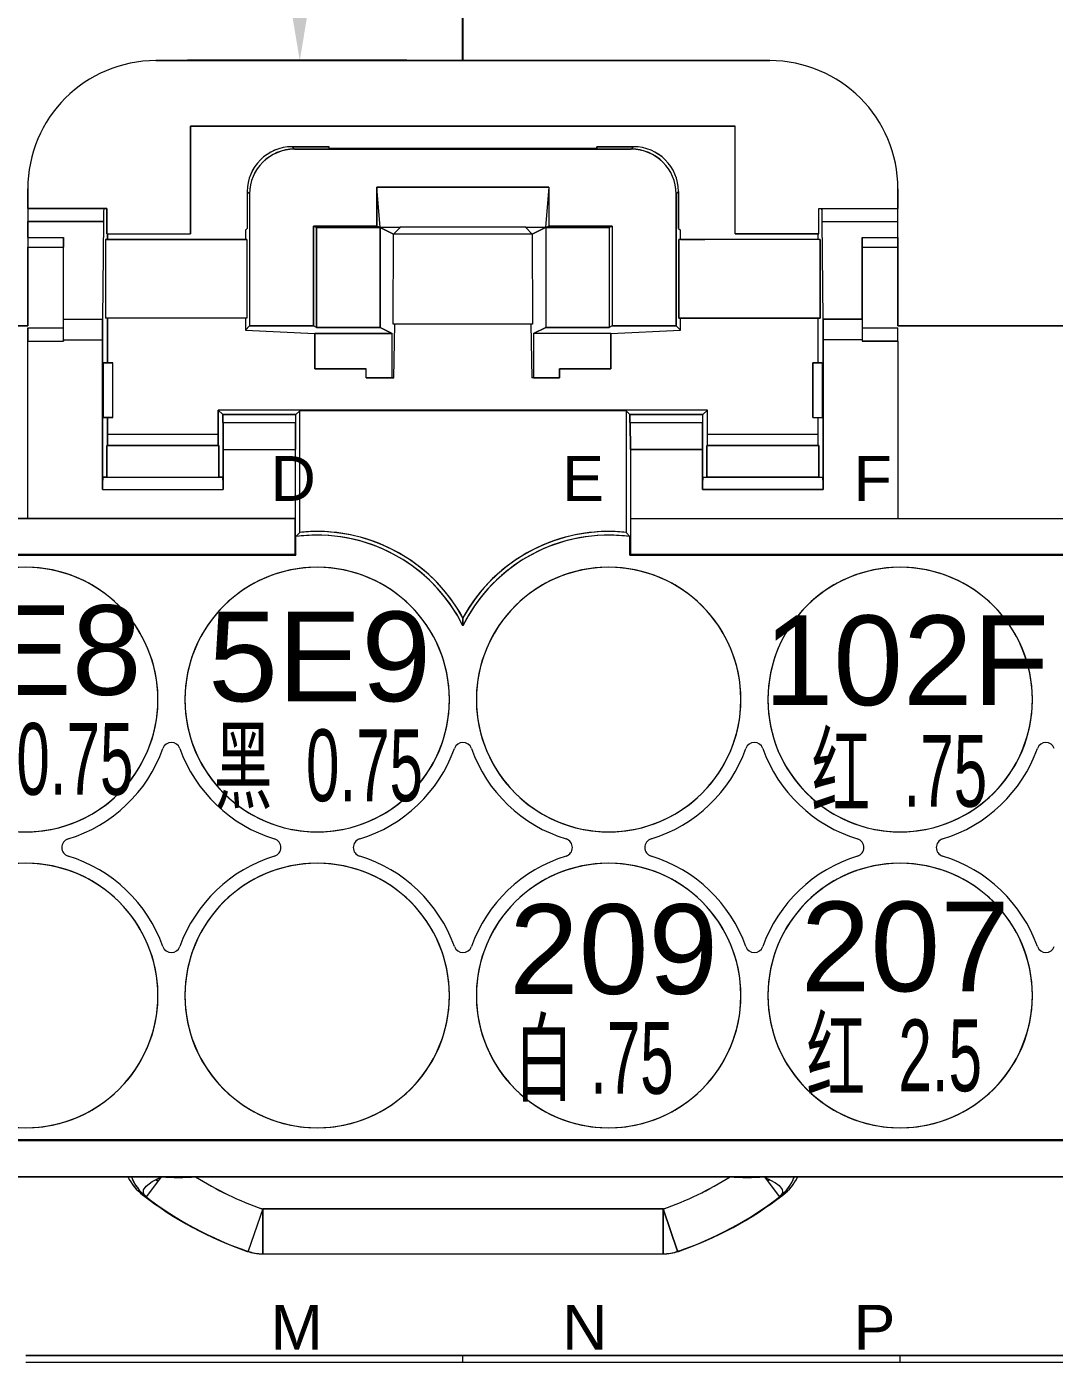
# Model space of a CAD drawing. Header units: millimetres. Extents: x 1638 to 3450, y 1129 to 2069.
# Drawn here: x 1908.93 to 1920.39, y 1562.53 to 1577.42 of the extents above; entities that cross this region are included whole.
import ezdxf

# ---------------------------------------------------------------- set-up
doc = ezdxf.new("R2010")
doc.units = ezdxf.units.MM
doc.layers.add('AM60', color=3, linetype='Continuous', lineweight=25)
doc.layers.add('线色线径', color=1, linetype='Continuous')
doc.styles.get("Standard").update_dxf_attribs({"font": 'arial.ttf'})
doc.dimstyles.new('ISO-25', dxfattribs={"dimtxt": 2.5, "dimasz": 2.5, "dimexe": 1.25, "dimexo": 0.625, "dimtad": 1, "dimtxsty": 'Standard', "dimcen": 2.5, "dimadec": 0, "dimazin": 0, "dimtfac": 1, "dimtmove": 0, "dimatfit": 3, "dimfxl": 1, "dimarcsym": 0})

# ---------------------------------------------------------------- blocks, each defined once
blk = doc.blocks.new('A$C500A7F3E')
at = {"color": 3, "lineweight": 5, "ltscale": 0.342124}
for p, q in [((26.547, 28.563), (19.704, 28.563)), ((19.704, 28.563), (26.547, 28.563)), ((26.547, 28.563), (19.704, 28.563))]:
    blk.add_line(p, q, dxfattribs=at)
at = {"color": 3, "lineweight": 5, "ltscale": 0.059979}
for p, q in [((20.088, 26.632), (20.088, 27.831)), ((20.088, 27.831), (20.088, 26.632)), ((26.163, 26.632), (26.163, 27.831)), ((26.163, 26.632), (26.163, 27.831))]:
    blk.add_line(p, q, dxfattribs=at)
at = {"color": 3, "lineweight": 5, "ltscale": 0.303714}
for p, q in [((20.088, 27.831), (26.163, 27.831)), ((26.163, 27.831), (20.088, 27.831))]:
    blk.add_line(p, q, dxfattribs=at)
at = {"color": 3, "lineweight": 5, "ltscale": 0.020593}
for p, q in [((21.634, 27.603), (21.222, 27.603)), ((21.222, 27.603), (21.634, 27.603)), ((24.618, 27.603), (25.029, 27.603)), ((25.029, 27.603), (24.618, 27.603))]:
    blk.add_line(p, q, dxfattribs=at)
at = {"color": 3, "lineweight": 5, "ltscale": 0.001851}
for p, q in [((21.222, 27.603), (21.248, 27.577)), ((21.248, 27.577), (21.222, 27.603)), ((25.003, 27.577), (25.029, 27.603)), ((25.003, 27.577), (25.029, 27.603)), ((20.722, 27.103), (20.748, 27.077)), ((20.748, 27.077), (20.722, 27.103)), ((25.503, 27.077), (25.529, 27.103)), ((25.503, 27.077), (25.529, 27.103))]:
    blk.add_line(p, q, dxfattribs=at)
at = {"color": 3, "lineweight": 5, "ltscale": 0.187767}
for p, q in [((25.003, 27.577), (21.248, 27.577)), ((21.248, 27.577), (25.003, 27.577))]:
    blk.add_line(p, q, dxfattribs=at)
at = {"color": 3, "lineweight": 5, "ltscale": 0.000872612}
for p, q in [((21.634, 27.585), (21.634, 27.603)), ((21.634, 27.585), (21.634, 27.603)), ((24.618, 27.603), (24.618, 27.585)), ((24.618, 27.585), (24.618, 27.603))]:
    blk.add_line(p, q, dxfattribs=at)
at = {"color": 3, "lineweight": 5, "ltscale": 0.149199}
for p, q in [((24.618, 27.585), (21.634, 27.585)), ((21.634, 27.585), (24.618, 27.585))]:
    blk.add_line(p, q, dxfattribs=at)
at = {"color": 3, "lineweight": 5, "ltscale": 0.000872803}
for p, q in [((24.618, 27.603), (24.618, 27.585)), ((22.356, 25.026), (22.339, 25.026)), ((22.339, 25.026), (22.356, 25.026)), ((23.913, 25.026), (23.895, 25.026)), ((23.913, 25.026), (23.895, 25.026))]:
    blk.add_line(p, q, dxfattribs=at)
at = {"color": 3, "lineweight": 5, "ltscale": 0.076333}
blk.add_line((18.274, 27.133), (18.274, 25.606), dxfattribs=at)
at = {"color": 3, "lineweight": 5, "ltscale": 0.010929}
for p, q in [((18.274, 26.914), (18.274, 27.133)), ((18.274, 26.914), (18.274, 27.133)), ((27.977, 27.133), (27.977, 26.914)), ((27.977, 26.914), (27.977, 27.133))]:
    blk.add_line(p, q, dxfattribs=at)
at = {"color": 3, "lineweight": 5, "ltscale": 0.022605}
for p, q in [((22.203, 26.701), (22.167, 27.152)), ((22.203, 26.701), (22.167, 27.152)), ((24.084, 27.152), (24.048, 26.701))]:
    blk.add_line(p, q, dxfattribs=at)
at = {"color": 3, "lineweight": 5, "ltscale": 0.095828}
for p, q in [((24.084, 27.152), (22.167, 27.152)), ((22.167, 27.152), (24.084, 27.152))]:
    blk.add_line(p, q, dxfattribs=at)
at = {"color": 3, "lineweight": 5, "ltscale": 0.021651}
for p, q in [((22.167, 27.152), (22.167, 26.719)), ((22.167, 26.719), (22.167, 27.152)), ((24.084, 27.152), (24.084, 26.719)), ((24.084, 27.152), (24.084, 26.719))]:
    blk.add_line(p, q, dxfattribs=at)
at = {"color": 3, "lineweight": 5, "ltscale": 0.020496}
for p, q in [((20.722, 27.103), (20.722, 26.693)), ((20.722, 27.103), (20.722, 26.693)), ((25.529, 26.693), (25.529, 27.103)), ((25.529, 27.103), (25.529, 26.693))]:
    blk.add_line(p, q, dxfattribs=at)
at = {"color": 3, "lineweight": 5, "ltscale": 0.073542}
for p, q in [((20.748, 27.077), (20.748, 25.606)), ((20.748, 27.077), (20.748, 25.606)), ((25.503, 25.606), (25.503, 27.077)), ((25.503, 27.077), (25.503, 25.606))]:
    blk.add_line(p, q, dxfattribs=at)
at = {"color": 3, "lineweight": 5, "ltscale": 0.044099}
for p, q in [((18.274, 26.914), (19.156, 26.914)), ((27.095, 26.914), (27.977, 26.914))]:
    blk.add_line(p, q, dxfattribs=at)
at = {"color": 3, "lineweight": 5, "ltscale": 0.042369}
for p, q in [((19.122, 26.914), (18.274, 26.914)), ((18.274, 26.914), (19.122, 26.914)), ((27.129, 26.914), (27.977, 26.914)), ((27.129, 26.914), (27.977, 26.914))]:
    blk.add_line(p, q, dxfattribs=at)
at = {"color": 3, "lineweight": 5, "ltscale": 0.007322}
for p, q in [((18.274, 26.914), (18.274, 26.768)), ((18.274, 26.914), (18.274, 26.768)), ((27.977, 26.768), (27.977, 26.914)), ((27.977, 26.768), (27.977, 26.914))]:
    blk.add_line(p, q, dxfattribs=at)
at = {"color": 3, "lineweight": 5, "ltscale": 0.00173}
for p, q in [((19.122, 26.914), (19.156, 26.914)), ((19.156, 26.914), (19.122, 26.914)), ((27.095, 26.914), (27.129, 26.914)), ((27.095, 26.914), (27.129, 26.914))]:
    blk.add_line(p, q, dxfattribs=at)
at = {"color": 3, "lineweight": 5, "ltscale": 0.01414}
for p, q in [((19.156, 26.632), (19.156, 26.914)), ((19.156, 26.914), (19.156, 26.632)), ((27.095, 26.632), (27.095, 26.914)), ((27.095, 26.632), (27.095, 26.914))]:
    blk.add_line(p, q, dxfattribs=at)
at = {"color": 3, "lineweight": 5, "ltscale": 0.008844}
for p, q in [((18.274, 26.591), (18.274, 26.768)), ((18.274, 26.768), (18.274, 26.591)), ((27.977, 26.591), (27.977, 26.768)), ((27.977, 26.591), (27.977, 26.768))]:
    blk.add_line(p, q, dxfattribs=at)
at = {"color": 3, "lineweight": 5, "ltscale": 0.042215}
for p, q in [((18.274, 26.768), (19.119, 26.768)), ((19.119, 26.768), (18.274, 26.768)), ((27.133, 26.768), (27.977, 26.768)), ((27.133, 26.768), (27.977, 26.768))]:
    blk.add_line(p, q, dxfattribs=at)
at = {"color": 3, "lineweight": 5, "ltscale": 0.054389}
for p, q in [((19.119, 26.768), (19.109, 25.68)), ((19.119, 26.768), (19.109, 25.68)), ((27.142, 25.68), (27.133, 26.768)), ((27.142, 25.68), (27.133, 26.768))]:
    blk.add_line(p, q, dxfattribs=at)
at = {"color": 3, "lineweight": 5, "ltscale": 0.001497}
for p, q in [((20.701, 26.672), (20.722, 26.693)), ((20.701, 26.672), (20.722, 26.693)), ((25.529, 26.693), (25.551, 26.672)), ((25.529, 26.693), (25.551, 26.672))]:
    blk.add_line(p, q, dxfattribs=at)
at = {"color": 3, "lineweight": 5, "ltscale": 0.005237}
for p, q in [((20.701, 26.672), (20.701, 26.567)), ((20.701, 26.672), (20.701, 26.567)), ((25.551, 26.567), (25.551, 26.672)), ((25.551, 26.567), (25.551, 26.672))]:
    blk.add_line(p, q, dxfattribs=at)
at = {"color": 3, "lineweight": 5, "ltscale": 0.055664}
for p, q in [((21.461, 26.719), (21.461, 25.606)), ((21.461, 25.606), (21.461, 26.719)), ((21.495, 26.702), (21.495, 25.588)), ((21.495, 25.588), (21.495, 26.702)), ((22.202, 26.702), (22.202, 25.588)), ((22.202, 25.588), (22.202, 26.702)), ((24.049, 26.702), (24.049, 25.588)), ((24.049, 26.702), (24.049, 25.588)), ((24.756, 26.702), (24.756, 25.588)), ((24.756, 26.702), (24.756, 25.588)), ((24.791, 26.719), (24.791, 25.606)), ((24.791, 26.719), (24.791, 25.606))]:
    blk.add_line(p, q, dxfattribs=at)
at = {"color": 3, "lineweight": 5, "ltscale": 0.035336}
for p, q in [((21.461, 26.719), (22.167, 26.719)), ((22.167, 26.719), (21.461, 26.719)), ((21.495, 26.702), (22.202, 26.702)), ((22.202, 26.702), (21.495, 26.702)), ((24.049, 26.702), (24.756, 26.702)), ((24.756, 26.702), (24.049, 26.702)), ((24.791, 26.719), (24.084, 26.719)), ((24.084, 26.719), (24.791, 26.719)), ((21.495, 25.588), (22.202, 25.588)), ((22.202, 25.588), (21.495, 25.588)), ((24.049, 25.588), (24.756, 25.588)), ((24.756, 25.588), (24.049, 25.588))]:
    blk.add_line(p, q, dxfattribs=at)
at = {"color": 3, "lineweight": 5, "ltscale": 0.001952}
for p, q in [((21.461, 26.719), (21.495, 26.702)), ((21.461, 26.719), (21.495, 26.702)), ((24.756, 26.702), (24.791, 26.719)), ((24.756, 26.702), (24.791, 26.719)), ((21.495, 25.588), (21.461, 25.606)), ((21.495, 25.588), (21.461, 25.606)), ((24.791, 25.606), (24.756, 25.588)), ((24.791, 25.606), (24.756, 25.588))]:
    blk.add_line(p, q, dxfattribs=at)
at = {"color": 3, "lineweight": 5, "ltscale": 0.001951}
for p, q in [((22.202, 26.702), (22.167, 26.719)), ((22.167, 26.719), (22.202, 26.702)), ((24.084, 26.719), (24.049, 26.702)), ((24.049, 26.702), (24.084, 26.719))]:
    blk.add_line(p, q, dxfattribs=at)
at = {"color": 3, "lineweight": 5, "ltscale": 0.011138}
blk.add_line((22.425, 26.701), (22.203, 26.701), dxfattribs=at)
at = {"color": 3, "lineweight": 5, "ltscale": 0.011126}
for p, q in [((22.425, 26.701), (22.203, 26.701)), ((24.048, 26.701), (23.826, 26.701)), ((24.048, 26.701), (23.826, 26.701))]:
    blk.add_line(p, q, dxfattribs=at)
at = {"color": 3, "lineweight": 5, "ltscale": 0.008293}
for p, q in [((22.203, 26.701), (22.351, 26.627)), ((22.351, 26.627), (22.203, 26.701)), ((23.9, 26.627), (24.048, 26.701)), ((24.048, 26.701), (23.9, 26.627))]:
    blk.add_line(p, q, dxfattribs=at)
at = {"color": 3, "lineweight": 5, "ltscale": 0.005244}
for p, q in [((22.351, 26.627), (22.425, 26.701)), ((22.425, 26.701), (22.351, 26.627)), ((23.826, 26.701), (23.9, 26.627)), ((23.9, 26.627), (23.826, 26.701))]:
    blk.add_line(p, q, dxfattribs=at)
at = {"color": 3, "lineweight": 5, "ltscale": 0.070024}
blk.add_line((23.826, 26.708), (22.425, 26.708), dxfattribs=at)
at = {"color": 3, "lineweight": 5, "ltscale": 0.000313377}
for p, q in [((22.425, 26.708), (22.425, 26.701)), ((23.826, 26.701), (23.826, 26.708))]:
    blk.add_line(p, q, dxfattribs=at)
at = {"color": 3, "lineweight": 5, "ltscale": 0.070012}
blk.add_line((23.826, 26.708), (22.425, 26.708), dxfattribs=at)
at = {"color": 3, "lineweight": 5, "ltscale": 0.000313623}
for p, q in [((22.425, 26.708), (22.425, 26.701)), ((23.826, 26.701), (23.826, 26.708))]:
    blk.add_line(p, q, dxfattribs=at)
at = {"color": 3, "lineweight": 5, "ltscale": 0.000300181}
blk.add_line((24.049, 26.707), (24.048, 26.701), dxfattribs=at)
at = {"color": 3, "lineweight": 5, "ltscale": 0.005303}
for p, q in [((18.274, 26.591), (18.274, 26.485)), ((18.274, 26.591), (18.274, 26.485)), ((18.674, 26.591), (18.674, 26.485)), ((27.977, 26.591), (27.977, 26.485)), ((27.977, 26.485), (27.977, 26.591))]:
    blk.add_line(p, q, dxfattribs=at)
at = {"color": 3, "lineweight": 5, "ltscale": 0.02}
for p, q in [((18.274, 26.591), (18.674, 26.591)), ((18.274, 26.591), (18.674, 26.591)), ((27.577, 26.591), (27.977, 26.591)), ((27.577, 26.591), (27.977, 26.591)), ((18.274, 26.485), (18.674, 26.485)), ((18.274, 26.485), (18.674, 26.485)), ((27.577, 26.485), (27.977, 26.485)), ((27.577, 26.485), (27.977, 26.485)), ((18.274, 25.585), (18.674, 25.585)), ((18.274, 25.585), (18.674, 25.585)), ((18.274, 25.585), (18.674, 25.585)), ((27.577, 25.585), (27.977, 25.585)), ((27.577, 25.585), (27.977, 25.585)), ((27.577, 25.585), (27.977, 25.585)), ((18.274, 25.435), (18.674, 25.435)), ((18.274, 25.435), (18.674, 25.435)), ((27.577, 25.435), (27.977, 25.435)), ((27.977, 25.435), (27.577, 25.435)), ((21.255, 23.459), (21.255, 23.059)), ((21.255, 23.059), (21.255, 23.459)), ((24.996, 23.459), (24.996, 23.059)), ((24.996, 23.459), (24.996, 23.059))]:
    blk.add_line(p, q, dxfattribs=at)
at = {"color": 3, "lineweight": 5, "ltscale": 0.045544}
for p, q in [((18.674, 25.68), (18.674, 26.591)), ((18.674, 25.68), (18.674, 26.591)), ((27.577, 26.591), (27.577, 25.68)), ((27.577, 25.68), (27.577, 26.591))]:
    blk.add_line(p, q, dxfattribs=at)
at = {"color": 3, "lineweight": 5, "ltscale": 0.04375}
for p, q in [((19.142, 26.567), (19.142, 25.692)), ((19.142, 26.567), (19.142, 25.692)), ((20.718, 26.567), (20.718, 25.692)), ((20.718, 26.567), (20.718, 25.692)), ((25.533, 26.567), (25.533, 25.692)), ((25.533, 25.692), (25.533, 26.567)), ((27.109, 26.567), (27.109, 25.692)), ((27.109, 25.692), (27.109, 26.567))]:
    blk.add_line(p, q, dxfattribs=at)
at = {"color": 3, "lineweight": 5, "ltscale": 0.078817}
for p, q in [((20.718, 26.567), (19.142, 26.567)), ((19.142, 26.567), (20.718, 26.567)), ((27.109, 26.567), (25.533, 26.567)), ((27.109, 26.567), (25.533, 26.567)), ((20.718, 25.692), (19.142, 25.692)), ((20.718, 25.692), (19.142, 25.692)), ((27.109, 25.692), (25.533, 25.692)), ((25.533, 25.692), (27.109, 25.692))]:
    blk.add_line(p, q, dxfattribs=at)
at = {"color": 3, "lineweight": 5, "ltscale": 0.000588989}
for p, q in [((19.154, 26.567), (19.142, 26.567)), ((27.097, 26.567), (27.109, 26.567))]:
    blk.add_line(p, q, dxfattribs=at)
at = {"color": 3, "lineweight": 5, "ltscale": 0.063666}
for p, q in [((20.427, 26.567), (19.154, 26.567)), ((27.097, 26.567), (25.824, 26.567))]:
    blk.add_line(p, q, dxfattribs=at)
at = {"color": 3, "lineweight": 5, "ltscale": 0.046606}
for p, q in [((19.156, 26.632), (20.088, 26.632)), ((19.156, 26.632), (20.088, 26.632)), ((27.095, 26.632), (26.163, 26.632)), ((26.163, 26.632), (27.095, 26.632))]:
    blk.add_line(p, q, dxfattribs=at)
at = {"color": 3, "lineweight": 5, "ltscale": 0.003231}
for p, q in [((19.163, 26.567), (19.163, 26.632)), ((19.163, 26.632), (19.163, 26.567)), ((27.088, 26.567), (27.088, 26.632)), ((27.088, 26.567), (27.088, 26.632))]:
    blk.add_line(p, q, dxfattribs=at)
at = {"color": 3, "lineweight": 5, "ltscale": 0.000687408}
for p, q in [((20.441, 26.567), (20.427, 26.567)), ((25.81, 26.567), (25.824, 26.567))]:
    blk.add_line(p, q, dxfattribs=at)
at = {"color": 3, "lineweight": 5, "ltscale": 0.01299}
for p, q in [((20.701, 26.567), (20.441, 26.567)), ((25.551, 26.567), (25.81, 26.567))]:
    blk.add_line(p, q, dxfattribs=at)
at = {"color": 3, "lineweight": 5, "ltscale": 0.000883484}
for p, q in [((20.701, 26.567), (20.718, 26.567)), ((25.551, 26.567), (25.533, 26.567))]:
    blk.add_line(p, q, dxfattribs=at)
at = {"color": 3, "lineweight": 5, "ltscale": 0.050122}
for p, q in [((22.348, 25.625), (22.351, 26.627)), ((22.348, 25.625), (22.351, 26.627)), ((23.9, 26.627), (23.903, 25.625)), ((23.9, 26.627), (23.903, 25.625))]:
    blk.add_line(p, q, dxfattribs=at)
at = {"color": 3, "lineweight": 5, "ltscale": 0.077453}
blk.add_line((23.9, 26.627), (22.351, 26.627), dxfattribs=at)
blk.add_line((23.9, 26.627), (22.351, 26.627), dxfattribs=at)
at = {"color": 3, "lineweight": 5, "ltscale": 0.043935}
for p, q in [((18.274, 25.606), (18.274, 26.485)), ((18.274, 25.606), (18.274, 26.485)), ((27.977, 25.606), (27.977, 26.485)), ((27.977, 26.485), (27.977, 25.606))]:
    blk.add_line(p, q, dxfattribs=at)
at = {"color": 3, "lineweight": 5, "ltscale": 0.045}
blk.add_line((18.674, 25.585), (18.674, 26.485), dxfattribs=at)
at = {"color": 3, "lineweight": 5, "ltscale": 0.011491}
for p, q in [((18.674, 25.45), (18.674, 25.68)), ((18.674, 25.45), (18.674, 25.68)), ((19.108, 25.45), (19.109, 25.68)), ((19.109, 25.68), (19.108, 25.45)), ((27.142, 25.68), (27.143, 25.45)), ((27.143, 25.45), (27.142, 25.68)), ((27.577, 25.68), (27.577, 25.45)), ((27.577, 25.68), (27.577, 25.45))]:
    blk.add_line(p, q, dxfattribs=at)
at = {"color": 3, "lineweight": 5, "ltscale": 0.021741}
for p, q in [((18.674, 25.68), (19.109, 25.68)), ((18.674, 25.68), (19.109, 25.68)), ((27.577, 25.68), (27.142, 25.68)), ((27.142, 25.68), (27.577, 25.68))]:
    blk.add_line(p, q, dxfattribs=at)
at = {"color": 3, "lineweight": 5, "ltscale": 0.025}
for p, q in [((19.163, 25.192), (19.163, 25.692)), ((19.163, 25.692), (19.163, 25.192)), ((27.088, 25.192), (27.088, 25.692)), ((27.088, 25.192), (27.088, 25.692)), ((20.894, 15.259), (20.894, 15.759)), ((20.894, 15.759), (20.894, 15.259)), ((25.358, 15.759), (25.358, 15.259)), ((25.358, 15.259), (25.358, 15.759))]:
    blk.add_line(p, q, dxfattribs=at)
at = {"color": 3, "lineweight": 5, "ltscale": 0.006676}
for p, q in [((20.701, 25.692), (20.701, 25.558)), ((20.701, 25.692), (20.701, 25.558)), ((25.551, 25.558), (25.551, 25.692)), ((25.551, 25.558), (25.551, 25.692))]:
    blk.add_line(p, q, dxfattribs=at)
at = {"color": 3, "lineweight": 5, "ltscale": 0.077762}
blk.add_line((23.903, 25.625), (22.348, 25.625), dxfattribs=at)
blk.add_line((23.903, 25.625), (22.348, 25.625), dxfattribs=at)
at = {"color": 3, "lineweight": 5, "ltscale": 0.029948}
for p, q in [((22.356, 25.026), (22.367, 25.625)), ((22.356, 25.026), (22.367, 25.625)), ((23.885, 25.625), (23.895, 25.026)), ((23.885, 25.625), (23.895, 25.026))]:
    blk.add_line(p, q, dxfattribs=at)
at = {"color": 3, "lineweight": 5, "ltscale": 0.361833}
for p, q in [((11.038, 25.606), (18.274, 25.606)), ((18.274, 25.606), (11.038, 25.606)), ((27.977, 25.606), (35.213, 25.606)), ((35.213, 25.606), (27.977, 25.606))]:
    blk.add_line(p, q, dxfattribs=at)
at = {"color": 3, "lineweight": 5, "ltscale": 0.106293}
blk.add_line((18.274, 23.459), (18.274, 25.585), dxfattribs=at)
at = {"color": 3, "lineweight": 5, "ltscale": 0.0075}
for p, q in [((18.274, 25.435), (18.274, 25.585)), ((18.274, 25.585), (18.274, 25.435)), ((18.674, 25.435), (18.674, 25.585)), ((27.977, 25.435), (27.977, 25.585)), ((27.977, 25.435), (27.977, 25.585))]:
    blk.add_line(p, q, dxfattribs=at)
at = {"color": 3, "lineweight": 5, "ltscale": 0.003348}
for p, q in [((20.748, 25.606), (20.701, 25.558)), ((20.748, 25.606), (20.701, 25.558)), ((25.551, 25.558), (25.503, 25.606)), ((25.551, 25.558), (25.503, 25.606))]:
    blk.add_line(p, q, dxfattribs=at)
at = {"color": 3, "lineweight": 5, "ltscale": 0.038756}
for p, q in [((20.701, 25.558), (21.475, 25.52)), ((20.701, 25.558), (21.475, 25.52)), ((24.776, 25.52), (25.551, 25.558)), ((24.776, 25.52), (25.551, 25.558))]:
    blk.add_line(p, q, dxfattribs=at)
at = {"color": 3, "lineweight": 5, "ltscale": 0.035633}
for p, q in [((20.748, 25.606), (21.461, 25.606)), ((21.461, 25.606), (20.748, 25.606)), ((25.503, 25.606), (24.791, 25.606)), ((24.791, 25.606), (25.503, 25.606))]:
    blk.add_line(p, q, dxfattribs=at)
at = {"color": 3, "lineweight": 5, "ltscale": 0.019712}
for p, q in [((21.475, 25.126), (21.475, 25.52)), ((21.475, 25.52), (21.475, 25.126)), ((24.776, 25.52), (24.776, 25.126)), ((24.776, 25.126), (24.776, 25.52))]:
    blk.add_line(p, q, dxfattribs=at)
at = {"color": 3, "lineweight": 5, "ltscale": 0.043194}
for p, q in [((21.475, 25.52), (22.339, 25.52)), ((22.339, 25.52), (21.475, 25.52)), ((24.776, 25.52), (23.913, 25.52)), ((24.776, 25.52), (23.913, 25.52))]:
    blk.add_line(p, q, dxfattribs=at)
at = {"color": 3, "lineweight": 5, "ltscale": 0.007626}
for p, q in [((22.339, 25.52), (22.202, 25.588)), ((22.202, 25.588), (22.339, 25.52)), ((24.049, 25.588), (23.913, 25.52)), ((23.913, 25.52), (24.049, 25.588))]:
    blk.add_line(p, q, dxfattribs=at)
at = {"color": 3, "lineweight": 5, "ltscale": 0.024712}
for p, q in [((22.339, 25.026), (22.339, 25.52)), ((22.339, 25.026), (22.339, 25.52)), ((23.913, 25.52), (23.913, 25.026)), ((23.913, 25.52), (23.913, 25.026))]:
    blk.add_line(p, q, dxfattribs=at)
at = {"color": 3, "lineweight": 5, "ltscale": 0.098792}
for p, q in [((18.274, 23.459), (18.274, 25.435)), ((18.274, 23.459), (18.274, 25.435)), ((27.977, 25.435), (27.977, 23.459))]:
    blk.add_line(p, q, dxfattribs=at)
at = {"color": 3, "lineweight": 5, "ltscale": 0.000768852}
for p, q in [((18.674, 25.45), (18.674, 25.435)), ((18.674, 25.435), (18.674, 25.45)), ((27.577, 25.45), (27.577, 25.435)), ((27.577, 25.45), (27.577, 25.435))]:
    blk.add_line(p, q, dxfattribs=at)
at = {"color": 3, "lineweight": 5, "ltscale": 0.021699}
for p, q in [((18.674, 25.45), (19.108, 25.45)), ((18.674, 25.45), (19.108, 25.45)), ((27.577, 25.45), (27.143, 25.45)), ((27.577, 25.45), (27.143, 25.45))]:
    blk.add_line(p, q, dxfattribs=at)
at = {"color": 3, "lineweight": 5, "ltscale": 0.083475}
for p, q in [((19.108, 23.781), (19.108, 25.45)), ((19.108, 25.45), (19.108, 23.781)), ((27.143, 25.45), (27.143, 23.781)), ((27.143, 23.781), (27.143, 25.45))]:
    blk.add_line(p, q, dxfattribs=at)
at = {"color": 3, "lineweight": 5, "ltscale": 0.098793}
blk.add_line((27.977, 25.435), (27.977, 23.459), dxfattribs=at)
at = {"color": 3, "lineweight": 5, "ltscale": 0.030348}
for p, q in [((19.115, 24.585), (19.115, 25.192)), ((19.115, 25.192), (19.115, 24.585)), ((19.223, 24.585), (19.223, 25.192)), ((19.223, 24.585), (19.223, 25.192)), ((27.028, 24.585), (27.028, 25.192)), ((27.028, 25.192), (27.028, 24.585)), ((27.028, 25.192), (27.028, 24.585)), ((27.136, 25.192), (27.136, 24.585)), ((27.136, 24.585), (27.136, 25.192))]:
    blk.add_line(p, q, dxfattribs=at)
at = {"color": 3, "lineweight": 5, "ltscale": 0.00537}
for p, q in [((19.223, 25.192), (19.115, 25.192)), ((19.115, 25.192), (19.223, 25.192)), ((27.028, 25.192), (27.136, 25.192)), ((27.028, 25.192), (27.136, 25.192)), ((19.223, 24.585), (19.115, 24.585)), ((19.115, 24.585), (19.223, 24.585)), ((27.028, 24.585), (27.136, 24.585)), ((27.028, 24.585), (27.136, 24.585))]:
    blk.add_line(p, q, dxfattribs=at)
at = {"color": 3, "lineweight": 5, "ltscale": 0.000365257}
for p, q in [((19.123, 25.192), (19.115, 25.192)), ((27.129, 25.192), (27.136, 25.192))]:
    blk.add_line(p, q, dxfattribs=at)
at = {"color": 3, "lineweight": 5, "ltscale": 0.005004}
for p, q in [((19.123, 25.192), (19.223, 25.192)), ((27.129, 25.192), (27.028, 25.192))]:
    blk.add_line(p, q, dxfattribs=at)
at = {"color": 3, "lineweight": 5, "ltscale": 0.02868}
for p, q in [((22.048, 25.126), (21.475, 25.126)), ((21.475, 25.126), (22.048, 25.126)), ((24.203, 25.126), (24.776, 25.126)), ((24.776, 25.126), (24.203, 25.126))]:
    blk.add_line(p, q, dxfattribs=at)
at = {"color": 3, "lineweight": 5, "ltscale": 0.005}
for p, q in [((22.048, 25.026), (22.048, 25.126)), ((22.048, 25.026), (22.048, 25.126)), ((22.048, 25.026), (22.048, 25.126)), ((24.203, 25.026), (24.203, 25.126)), ((24.203, 25.126), (24.203, 25.026))]:
    blk.add_line(p, q, dxfattribs=at)
at = {"color": 3, "lineweight": 5, "ltscale": 0.014514}
for p, q in [((22.339, 25.026), (22.048, 25.026)), ((22.048, 25.026), (22.339, 25.026)), ((23.913, 25.026), (24.203, 25.026)), ((24.203, 25.026), (23.913, 25.026))]:
    blk.add_line(p, q, dxfattribs=at)
at = {"color": 3, "lineweight": 5, "ltscale": 0.01568}
for p, q in [((19.163, 24.271), (19.163, 24.585)), ((19.163, 24.585), (19.163, 24.271)), ((27.088, 24.271), (27.088, 24.585)), ((27.088, 24.271), (27.088, 24.585))]:
    blk.add_line(p, q, dxfattribs=at)
at = {"color": 3, "lineweight": 5, "ltscale": 0.019646}
for p, q in [((20.399, 24.271), (20.399, 24.664)), ((20.399, 24.664), (20.399, 24.271)), ((25.852, 24.271), (25.852, 24.664))]:
    blk.add_line(p, q, dxfattribs=at)
at = {"color": 3, "lineweight": 5, "ltscale": 0.272624}
blk.add_line((25.852, 24.664), (20.399, 24.664), dxfattribs=at)
blk.add_line((25.852, 24.664), (20.399, 24.664), dxfattribs=at)
at = {"color": 3, "lineweight": 5, "ltscale": 0.003425}
for p, q in [((20.399, 24.664), (20.448, 24.616)), ((20.448, 24.616), (20.399, 24.664)), ((25.852, 24.664), (25.803, 24.616)), ((25.803, 24.616), (25.852, 24.664))]:
    blk.add_line(p, q, dxfattribs=at)
at = {"color": 3, "lineweight": 5, "ltscale": 0.040855}
for p, q in [((21.265, 24.616), (20.448, 24.616)), ((20.448, 24.616), (21.265, 24.616)), ((24.986, 24.616), (25.803, 24.616)), ((25.803, 24.616), (24.986, 24.616)), ((20.448, 24.528), (21.265, 24.528)), ((24.986, 24.528), (25.803, 24.528))]:
    blk.add_line(p, q, dxfattribs=at)
at = {"color": 3, "lineweight": 5, "ltscale": 0.004375}
for p, q in [((20.448, 24.528), (20.448, 24.616)), ((20.448, 24.616), (20.448, 24.528)), ((21.265, 24.528), (21.265, 24.616)), ((21.265, 24.528), (21.265, 24.616)), ((24.986, 24.528), (24.986, 24.616)), ((24.986, 24.616), (24.986, 24.528)), ((25.803, 24.528), (25.803, 24.616)), ((25.803, 24.528), (25.803, 24.616))]:
    blk.add_line(p, q, dxfattribs=at)
at = {"color": 3, "lineweight": 5, "ltscale": 0.002931}
for p, q in [((21.265, 24.616), (21.306, 24.657)), ((21.306, 24.657), (21.265, 24.616)), ((24.986, 24.616), (24.945, 24.657)), ((24.945, 24.657), (24.986, 24.616))]:
    blk.add_line(p, q, dxfattribs=at)
at = {"color": 3, "lineweight": 5, "ltscale": 0.181926}
blk.add_line((24.945, 24.657), (21.306, 24.657), dxfattribs=at)
blk.add_line((24.945, 24.657), (21.306, 24.657), dxfattribs=at)
at = {"color": 3, "lineweight": 5, "ltscale": 0.067722}
for p, q in [((21.306, 23.303), (21.306, 24.657)), ((24.945, 24.657), (24.945, 23.303)), ((24.945, 24.657), (24.945, 23.303))]:
    blk.add_line(p, q, dxfattribs=at)
at = {"color": 3, "lineweight": 5, "ltscale": 0.000196457}
for p, q in [((20.452, 24.528), (20.448, 24.528)), ((20.452, 24.528), (20.448, 24.528)), ((21.265, 24.528), (21.261, 24.528)), ((21.261, 24.528), (21.265, 24.528)), ((24.99, 24.528), (24.986, 24.528)), ((24.99, 24.528), (24.986, 24.528)), ((25.803, 24.528), (25.799, 24.528)), ((25.799, 24.528), (25.803, 24.528))]:
    blk.add_line(p, q, dxfattribs=at)
at = {"color": 3, "lineweight": 5, "ltscale": 0.040462}
for p, q in [((20.452, 24.528), (21.261, 24.528)), ((20.452, 24.528), (21.261, 24.528)), ((24.99, 24.528), (25.799, 24.528)), ((24.99, 24.528), (25.799, 24.528))]:
    blk.add_line(p, q, dxfattribs=at)
at = {"color": 3, "lineweight": 5, "ltscale": 0.015001}
for p, q in [((20.452, 24.528), (20.454, 24.228)), ((20.454, 24.228), (20.452, 24.528)), ((21.258, 24.228), (21.261, 24.528)), ((21.261, 24.528), (21.258, 24.228)), ((24.99, 24.528), (24.993, 24.228)), ((24.993, 24.228), (24.99, 24.528)), ((25.797, 24.228), (25.799, 24.528)), ((25.799, 24.528), (25.797, 24.228))]:
    blk.add_line(p, q, dxfattribs=at)
at = {"color": 3, "lineweight": 5, "ltscale": 0.061802}
for p, q in [((19.163, 24.397), (20.399, 24.397)), ((25.852, 24.397), (27.088, 24.397)), ((19.163, 24.272), (20.399, 24.272)), ((20.399, 24.272), (19.163, 24.272)), ((20.399, 24.271), (19.163, 24.271)), ((25.852, 24.272), (27.088, 24.272)), ((27.088, 24.272), (25.852, 24.272)), ((27.088, 24.271), (25.852, 24.271))]:
    blk.add_line(p, q, dxfattribs=at)
at = {"color": 3, "lineweight": 5, "ltscale": 0.0625}
for p, q in [((19.156, 24.271), (20.406, 24.271)), ((19.156, 24.271), (20.406, 24.271)), ((27.095, 24.271), (25.845, 24.271)), ((27.095, 24.271), (25.845, 24.271)), ((19.156, 23.919), (20.406, 23.919)), ((27.095, 23.919), (25.845, 23.919))]:
    blk.add_line(p, q, dxfattribs=at)
at = {"color": 3, "lineweight": 5, "ltscale": 0.017641}
for p, q in [((19.156, 23.919), (19.156, 24.271)), ((19.156, 24.271), (19.156, 23.919)), ((20.406, 23.919), (20.406, 24.271)), ((20.406, 24.271), (20.406, 23.919)), ((25.845, 24.271), (25.845, 23.919)), ((25.845, 23.919), (25.845, 24.271)), ((27.095, 24.271), (27.095, 23.919)), ((27.095, 23.919), (27.095, 24.271))]:
    blk.add_line(p, q, dxfattribs=at)
at = {"color": 3, "lineweight": 5, "ltscale": 0.000349045}
for p, q in [((19.163, 24.271), (19.156, 24.271)), ((20.406, 24.271), (20.399, 24.271)), ((25.845, 24.271), (25.852, 24.271)), ((27.088, 24.271), (27.095, 24.271))]:
    blk.add_line(p, q, dxfattribs=at)
at = {"color": 3, "lineweight": 5, "ltscale": 0.0402}
for p, q in [((20.454, 24.228), (21.258, 24.228)), ((20.454, 24.228), (21.258, 24.228)), ((24.993, 24.228), (25.797, 24.228)), ((25.797, 24.228), (24.993, 24.228))]:
    blk.add_line(p, q, dxfattribs=at)
at = {"color": 3, "lineweight": 5, "ltscale": 0.022375}
for p, q in [((20.454, 23.781), (20.454, 24.228)), ((20.454, 24.228), (20.454, 23.781)), ((25.797, 24.228), (25.797, 23.781)), ((25.797, 23.781), (25.797, 24.228))]:
    blk.add_line(p, q, dxfattribs=at)
at = {"color": 3, "lineweight": 5, "ltscale": 0.038461}
for p, q in [((21.258, 23.459), (21.258, 24.228)), ((21.258, 23.459), (21.258, 24.228)), ((24.993, 24.228), (24.993, 23.459)), ((24.993, 24.228), (24.993, 23.459))]:
    blk.add_line(p, q, dxfattribs=at)
at = {"color": 3, "lineweight": 5, "ltscale": 0.006893}
for p, q in [((19.108, 23.781), (19.115, 23.919)), ((19.108, 23.781), (19.115, 23.919)), ((20.447, 23.919), (20.454, 23.781)), ((20.447, 23.919), (20.454, 23.781)), ((25.797, 23.781), (25.804, 23.919)), ((25.797, 23.781), (25.804, 23.919)), ((27.136, 23.919), (27.143, 23.781)), ((27.136, 23.919), (27.143, 23.781))]:
    blk.add_line(p, q, dxfattribs=at)
at = {"color": 3, "lineweight": 5, "ltscale": 0.066618}
for p, q in [((19.115, 23.919), (20.447, 23.919)), ((19.115, 23.919), (20.447, 23.919)), ((25.804, 23.919), (27.136, 23.919)), ((25.804, 23.919), (27.136, 23.919))]:
    blk.add_line(p, q, dxfattribs=at)
at = {"color": 3, "lineweight": 5, "ltscale": 0.002059}
for p, q in [((19.156, 23.919), (19.115, 23.919)), ((20.447, 23.919), (20.406, 23.919)), ((25.804, 23.919), (25.845, 23.919)), ((27.095, 23.919), (27.136, 23.919))]:
    blk.add_line(p, q, dxfattribs=at)
at = {"color": 3, "lineweight": 5, "ltscale": 0.0673}
for p, q in [((19.108, 23.781), (20.454, 23.781)), ((19.108, 23.781), (20.454, 23.781)), ((25.797, 23.781), (27.143, 23.781)), ((27.143, 23.781), (25.797, 23.781))]:
    blk.add_line(p, q, dxfattribs=at)
at = {"color": 3, "lineweight": 5}
for p, q in [((10.098, 23.459), (21.255, 23.459)), ((21.255, 23.459), (10.098, 23.459)), ((24.996, 23.459), (36.153, 23.459)), ((24.996, 23.459), (36.153, 23.459)), ((10.098, 23.059), (21.255, 23.059)), ((10.098, 23.059), (21.255, 23.059)), ((10.879, 23.049), (21.265, 23.049)), ((21.265, 23.049), (10.879, 23.049)), ((24.986, 23.049), (35.372, 23.049)), ((35.372, 23.049), (24.986, 23.049)), ((24.996, 23.059), (36.153, 23.059)), ((24.996, 23.059), (36.153, 23.059)), ((36.153, 16.519), (10.098, 16.519)), ((36.153, 16.519), (10.098, 16.519)), ((35.372, 16.53), (10.879, 16.53)), ((35.372, 16.53), (10.879, 16.53)), ((36.153, 16.119), (10.098, 16.119)), ((10.098, 16.119), (36.153, 16.119))]:
    blk.add_line(p, q, dxfattribs=at)
at = {"color": 3, "lineweight": 5, "ltscale": 0.00016613}
for p, q in [((21.258, 23.459), (21.255, 23.459)), ((21.258, 23.459), (21.255, 23.459)), ((24.996, 23.459), (24.993, 23.459)), ((24.996, 23.459), (24.993, 23.459))]:
    blk.add_line(p, q, dxfattribs=at)
at = {"color": 3, "lineweight": 5, "ltscale": 0.003087}
for p, q in [((21.265, 23.257), (21.306, 23.303)), ((21.306, 23.303), (21.265, 23.257)), ((24.945, 23.303), (24.986, 23.257)), ((24.986, 23.257), (24.945, 23.303))]:
    blk.add_line(p, q, dxfattribs=at)
at = {"color": 3, "lineweight": 5, "ltscale": 0.010396}
for p, q in [((21.265, 23.049), (21.265, 23.257)), ((21.265, 23.049), (21.265, 23.257)), ((24.986, 23.257), (24.986, 23.049)), ((24.986, 23.049), (24.986, 23.257))]:
    blk.add_line(p, q, dxfattribs=at)
at = {"color": 3, "lineweight": 5, "ltscale": 0.000728702}
for p, q in [((21.265, 23.049), (21.255, 23.059)), ((21.255, 23.059), (21.265, 23.049)), ((24.986, 23.049), (24.996, 23.059)), ((24.996, 23.059), (24.986, 23.049))]:
    blk.add_line(p, q, dxfattribs=at)
at = {"color": 3, "lineweight": 5, "ltscale": 0.434665}
for p, q in [((10.736, 16.119), (19.429, 16.119)), ((26.822, 16.119), (35.515, 16.119))]:
    blk.add_line(p, q, dxfattribs=at)
at = {"color": 3, "lineweight": 5, "ltscale": 0.001883}
for p, q in [((19.429, 16.119), (19.392, 16.119)), ((26.859, 16.119), (26.822, 16.119))]:
    blk.add_line(p, q, dxfattribs=at)
at = {"color": 3, "lineweight": 5, "ltscale": 0.016785}
blk.add_line((19.765, 16.119), (19.429, 16.119), dxfattribs=at)
at = {"color": 3, "lineweight": 5, "ltscale": 0.014066}
for p, q in [((19.765, 16.12), (19.594, 15.896)), ((26.486, 16.12), (26.657, 15.896))]:
    blk.add_line(p, q, dxfattribs=at)
at = {"color": 3, "lineweight": 5, "ltscale": 0.001484}
for p, q in [((19.726, 16.069), (19.704, 16.088)), ((26.547, 16.088), (26.525, 16.069))]:
    blk.add_line(p, q, dxfattribs=at)
at = {"color": 3, "lineweight": 5, "ltscale": 0.00148}
blk.add_line((19.704, 16.088), (19.726, 16.069), dxfattribs=at)
at = {"color": 3, "lineweight": 5, "ltscale": 0.019062}
for p, q in [((19.765, 16.119), (20.146, 16.119)), ((26.105, 16.119), (26.486, 16.119))]:
    blk.add_line(p, q, dxfattribs=at)
at = {"color": 3, "lineweight": 5, "ltscale": 0.297921}
blk.add_line((26.105, 16.119), (20.146, 16.119), dxfattribs=at)
at = {"color": 3, "lineweight": 5, "ltscale": 0.016699}
blk.add_line((26.82, 16.119), (26.486, 16.119), dxfattribs=at)
at = {"color": 3, "lineweight": 5, "ltscale": 0.001483}
blk.add_line((26.547, 16.088), (26.525, 16.069), dxfattribs=at)
at = {"color": 3, "lineweight": 5, "ltscale": 0.001948}
for p, q in [((19.594, 15.896), (19.559, 15.914)), ((19.594, 15.896), (19.559, 15.914)), ((26.692, 15.914), (26.657, 15.896)), ((26.657, 15.896), (26.692, 15.914))]:
    blk.add_line(p, q, dxfattribs=at)
at = {"color": 3, "lineweight": 5, "ltscale": 0.024993}
for p, q in [((20.894, 15.759), (20.731, 15.287)), ((25.52, 15.287), (25.358, 15.759))]:
    blk.add_line(p, q, dxfattribs=at)
at = {"color": 3, "lineweight": 5, "ltscale": 0.024999}
for p, q in [((20.894, 15.759), (20.731, 15.287)), ((25.358, 15.759), (25.52, 15.287))]:
    blk.add_line(p, q, dxfattribs=at)
at = {"color": 3, "lineweight": 5, "ltscale": 0.223206}
for p, q in [((25.358, 15.759), (20.894, 15.759)), ((20.894, 15.759), (25.358, 15.759)), ((20.894, 15.259), (25.358, 15.259)), ((20.894, 15.259), (25.358, 15.259))]:
    blk.add_line(p, q, dxfattribs=at)
at = {"color": 3, "lineweight": 5, "ltscale": 0.000442457}
for p, q in [((20.722, 15.287), (20.731, 15.287)), ((20.722, 15.287), (20.731, 15.287)), ((25.52, 15.287), (25.529, 15.287)), ((25.529, 15.287), (25.52, 15.287))]:
    blk.add_line(p, q, dxfattribs=at)
at = {"color": 3, "lineweight": 5, "ltscale": 0.000392342}
for p, q in [((20.894, 15.259), (20.886, 15.259)), ((20.886, 15.259), (20.894, 15.259)), ((25.365, 15.259), (25.358, 15.259)), ((25.365, 15.259), (25.358, 15.259))]:
    blk.add_line(p, q, dxfattribs=at)
at = {"color": 3, "lineweight": 5, "ltscale": 0.24375}
for p, q in [((18.251, 14.126), (23.126, 14.126)), ((23.126, 14.126), (18.251, 14.126)), ((23.126, 14.049), (18.251, 14.049)), ((23.126, 14.049), (18.251, 14.049)), ((23.126, 14.126), (28.001, 14.126)), ((28.001, 14.126), (23.126, 14.126)), ((28.001, 14.049), (23.126, 14.049)), ((28.001, 14.049), (23.126, 14.049))]:
    blk.add_line(p, q, dxfattribs=at)
at = {"color": 3, "lineweight": 5, "ltscale": 0.00384}
for p, q in [((23.126, 14.049), (23.126, 14.126)), ((23.126, 14.049), (23.126, 14.126)), ((28.001, 14.049), (28.001, 14.126)), ((28.001, 14.049), (28.001, 14.126))]:
    blk.add_line(p, q, dxfattribs=at)
at = {"color": 3, "lineweight": 5, "ltscale": 0.325}
for p, q in [((28.001, 14.126), (34.501, 14.126)), ((34.501, 14.126), (28.001, 14.126)), ((34.501, 14.049), (28.001, 14.049)), ((34.501, 14.049), (28.001, 14.049))]:
    blk.add_line(p, q, dxfattribs=at)
at = {"color": 3, "lineweight": 5}
for points in [[(19.594, 15.896), (19.565, 15.931), (19.563, 15.971), (19.593, 16.013), (19.661, 16.064), (19.765, 16.119)], [(26.486, 16.119), (26.61, 16.051), (26.652, 16.019), (26.686, 15.976), (26.691, 15.954), (26.687, 15.933), (26.657, 15.896)]]:
    blk.add_lwpolyline(points, dxfattribs=at)
for centre, radius, start, end in [((19.704, 27.133), 1.43, 90.0043, 179.9958), ((19.704, 27.133), 1.43, 90.0043, 179.9958), ((19.704, 27.133), 1.43, 90, 180), ((26.547, 27.133), 1.43, 0.0043, 89.9958), ((26.547, 27.133), 1.43, 0, 90), ((26.547, 27.133), 1.43, 0.0043, 89.9958), ((21.222, 27.103), 0.5, 90.0168, 179.9835), ((21.248, 27.076), 0.5, 90.0168, 179.9835), ((25.003, 27.076), 0.5, 0.0168, 89.9835), ((25.029, 27.103), 0.5, 0.0168, 89.9835), ((22.404, 26.785), 3.285, 177.7341, 180.289), ((21.947, 26.794), 2.828, 177.5522, 180.5205), ((23.847, 26.785), 3.285, 359.711, 2.2659), ((24.302, 26.794), 2.831, 359.4819, 2.4472), ((21.501, 21.459), 1.813, 90, 97.4574), ((21.501, 21.459), 1.813, 26.312, 97.4579), ((21.5, 21.459), 1.854, 28.7692, 96.0115), ((21.501, 21.459), 1.854, 90, 96.0152), ((21.501, 21.459), 1.854, 28.767, 90), ((21.501, 21.459), 1.813, 26.3088, 90), ((24.751, 21.459), 1.854, 83.9871, 151.2294), ((24.751, 21.459), 1.854, 90, 151.233), ((24.751, 21.459), 1.813, 90, 153.6912), ((24.751, 21.459), 1.813, 82.5458, 153.6916), ((24.751, 21.459), 1.854, 83.9848, 90), ((24.751, 21.459), 1.813, 82.5426, 90), ((18.251, 21.439), 1.475, 0, 180), ((18.251, 21.439), 1.475, 359.999, 180.001), ((21.501, 21.439), 1.475, 0, 180), ((21.501, 21.439), 1.475, 359.999, 180.001), ((24.751, 21.439), 1.475, 0, 180), ((24.751, 21.439), 1.475, 359.999, 180.001), ((28.001, 21.439), 1.475, 0, 180), ((28.001, 21.439), 1.475, 359.999, 180.001), ((24.828, 22.307), 1.703, 178.5074, 181.4911), ((21.423, 22.307), 1.703, 358.5089, 1.4926), ((18.251, 21.439), 1.475, 180, 0), ((18.251, 21.439), 1.475, 179.999, 0.001), ((21.501, 21.439), 1.475, 180, 0), ((21.501, 21.439), 1.475, 179.999, 0.001), ((24.751, 21.439), 1.475, 180, 0), ((24.751, 21.439), 1.475, 179.999, 0.001), ((28.001, 21.439), 1.475, 180, 0), ((28.001, 21.439), 1.475, 179.999, 0.001), ((18.251, 21.439), 1.625, 286.9574, 340.3951), ((18.251, 21.439), 1.625, 286.9583, 340.3943), ((19.876, 20.861), 0.1, 19.6049, 160.3951), ((19.876, 20.861), 0.1, 19.6195, 160.3814), ((21.501, 21.439), 1.625, 199.6049, 253.0426), ((21.501, 21.439), 1.625, 199.6057, 253.0418), ((21.501, 21.439), 1.625, 286.9574, 340.3951), ((21.501, 21.439), 1.625, 286.9583, 340.3943), ((23.126, 20.861), 0.1, 19.6049, 160.3951), ((23.126, 20.861), 0.1, 19.6195, 160.3814), ((24.751, 21.439), 1.625, 199.6049, 253.0426), ((24.751, 21.439), 1.625, 199.6057, 253.0418), ((24.751, 21.439), 1.625, 286.9574, 340.3951), ((24.751, 21.439), 1.625, 286.9583, 340.3943), ((26.376, 20.861), 0.1, 19.6049, 160.3951), ((26.376, 20.861), 0.1, 19.6195, 160.3814), ((28.001, 21.439), 1.625, 199.6049, 253.0426), ((28.001, 21.439), 1.625, 199.6057, 253.0418), ((28.001, 21.439), 1.625, 286.9574, 340.3951), ((28.001, 21.439), 1.625, 286.9583, 340.3943), ((29.626, 20.861), 0.1, 19.6049, 160.3951), ((29.626, 20.861), 0.1, 19.6195, 160.3814), ((18.754, 19.789), 0.1, 106.9574, 253.0426), ((18.754, 19.789), 0.1, 106.976, 253.0248), ((20.997, 19.789), 0.1, 286.9574, 73.0426), ((20.997, 19.789), 0.1, 286.976, 73.0248), ((22.004, 19.789), 0.1, 106.9574, 253.0426), ((22.004, 19.789), 0.1, 106.976, 253.0248), ((24.247, 19.789), 0.1, 286.9574, 73.0426), ((24.247, 19.789), 0.1, 286.976, 73.0248), ((25.254, 19.789), 0.1, 106.9574, 253.0426), ((25.254, 19.789), 0.1, 106.976, 253.0248), ((27.497, 19.789), 0.1, 286.9574, 73.0426), ((27.497, 19.789), 0.1, 286.976, 73.0248), ((28.504, 19.789), 0.1, 106.9574, 253.0426), ((28.504, 19.789), 0.1, 106.976, 253.0248), ((18.251, 18.139), 1.625, 19.6049, 73.0426), ((18.251, 18.139), 1.625, 19.6057, 73.0418), ((21.501, 18.139), 1.625, 106.9574, 160.3951), ((21.501, 18.139), 1.625, 106.9583, 160.3943), ((21.501, 18.139), 1.625, 19.6049, 73.0426), ((21.501, 18.139), 1.625, 19.6057, 73.0418), ((24.751, 18.139), 1.625, 106.9574, 160.3951), ((24.751, 18.139), 1.625, 106.9583, 160.3943), ((24.751, 18.139), 1.625, 19.6049, 73.0426), ((24.751, 18.139), 1.625, 19.6057, 73.0418), ((28.001, 18.139), 1.625, 106.9574, 160.3951), ((28.001, 18.139), 1.625, 106.9583, 160.3943), ((28.001, 18.139), 1.625, 19.6049, 73.0426), ((28.001, 18.139), 1.625, 19.6057, 73.0418), ((18.251, 18.139), 1.475, 0, 180), ((18.251, 18.139), 1.475, 359.999, 180.001), ((21.501, 18.139), 1.475, 0, 180), ((21.501, 18.139), 1.475, 359.999, 180.001), ((24.751, 18.139), 1.475, 0, 180), ((24.751, 18.139), 1.475, 359.999, 180.001), ((28.001, 18.139), 1.475, 0, 180), ((28.001, 18.139), 1.475, 359.999, 180.001), ((19.876, 18.718), 0.1, 199.6049, 340.3951), ((19.876, 18.718), 0.1, 199.6195, 340.3814), ((23.126, 18.718), 0.1, 199.6049, 340.3951), ((23.126, 18.718), 0.1, 199.6195, 340.3814), ((26.376, 18.718), 0.1, 199.6049, 340.3951), ((26.376, 18.718), 0.1, 199.6195, 340.3814), ((29.626, 18.718), 0.1, 199.6049, 340.3951), ((29.626, 18.718), 0.1, 199.6195, 340.3814), ((18.251, 18.139), 1.475, 180, 0), ((18.251, 18.139), 1.475, 179.999, 0.001), ((21.501, 18.139), 1.475, 180, 0), ((21.501, 18.139), 1.475, 179.999, 0.001), ((24.751, 18.139), 1.475, 180, 0), ((24.751, 18.139), 1.475, 179.999, 0.001), ((28.001, 18.139), 1.475, 180, 0), ((28.001, 18.139), 1.475, 179.999, 0.001), ((19.892, 16.356), 0.554, 205.3246, 233.0432), ((19.873, 16.342), 0.531, 204.7901, 233.7502), ((19.898, 16.293), 0.499, 200.279, 232.5369), ((19.9, 16.294), 0.502, 200.3752, 232.442), ((19.954, 18.446), 2.335, 265.3652, 274.7306), ((22.037, 19.088), 3.52, 237.5072, 251.04), ((22.035, 19.084), 3.516, 237.4996, 251.0476), ((24.216, 19.084), 3.516, 288.9524, 302.5004), ((24.214, 19.088), 3.52, 288.96, 302.4928), ((26.297, 18.446), 2.335, 265.2694, 274.6348), ((26.353, 16.293), 0.499, 307.463, 339.721), ((26.351, 16.294), 0.502, 307.558, 339.6248), ((26.359, 16.356), 0.554, 306.9568, 334.6754), ((26.378, 16.342), 0.531, 306.2498, 335.2099), ((22.042, 19.126), 4.06, 232.2156, 251.0491), ((22.023, 19.091), 4.02, 232.2192, 251.1313), ((22.042, 19.126), 4.06, 232.304, 251.0302), ((22.035, 19.084), 4.016, 232.5602, 251.0476), ((22.035, 19.084), 4.016, 232.5602, 251.0476), ((24.216, 19.084), 4.016, 288.9524, 307.4398), ((24.216, 19.084), 4.016, 288.9524, 307.4398), ((24.209, 19.126), 4.06, 288.9509, 307.7844), ((24.229, 19.091), 4.02, 288.8687, 307.7808), ((24.209, 19.126), 4.06, 288.9698, 307.696), ((20.886, 15.759), 0.5, 250.9139, 269.9998), ((20.887, 15.758), 0.498, 250.8761, 269.8548), ((20.894, 15.759), 0.5, 251.0347, 269.9998), ((20.894, 15.76), 0.5, 250.9999, 269.9433), ((25.358, 15.759), 0.5, 270.0002, 288.9653), ((25.357, 15.76), 0.5, 270.0567, 289.0001), ((25.365, 15.759), 0.5, 270.0002, 289.0861), ((25.364, 15.758), 0.498, 270.1451, 289.1143)]:
    blk.add_arc(centre, radius, start, end, dxfattribs=at)
for centre, major_axis in [((21.222, 27.103), (0.354, 0.354)), ((21.248, 27.077), (0.354, 0.354)), ((25.003, 27.077), (0.354, -0.354)), ((25.029, 27.103), (0.354, -0.354))]:
    blk.add_ellipse(centre, major_axis=major_axis, ratio=0.999924, start_param=0.785436, end_param=2.356156, dxfattribs=at)
at = {"layer": 'AM60', "color": 1, "lineweight": 5}
for s, p in [('D', (20.982, 23.654)), ('E', (24.232, 23.654)), ('F', (27.482, 23.654)), ('M', (20.982, 14.189)), ('N', (24.232, 14.189)), ('P', (27.482, 14.189))]:
    blk.add_text(s, height=0.5, dxfattribs=at).set_placement(p)
blk = doc.blocks.new('*D247')
at = {"color": 0, "lineweight": -2, "transparency": 16777216}
for p, q in [((1913.171, 1586.001), (1910.727, 1586.001)), ((1911.977, 1583.501), (1911.977, 1579.546)), ((1913.171, 1577.046), (1910.727, 1577.046))]:
    blk.add_line(p, q, dxfattribs=at)
at = {"color": 0, "transparency": 16777216}
for points in [[(1911.56, 1583.501), (1912.393, 1583.501), (1911.977, 1586.001)], [(1911.56, 1579.546), (1912.393, 1579.546), (1911.977, 1577.046)]]:
    blk.add_solid(points, dxfattribs=at)
at = {"layer": 'Defpoints', "color": 0, "transparency": 16777216}
for p in [(1913.796, 1586.001), (1911.977, 1577.046), (1913.796, 1577.046)]:
    blk.add_point(p, dxfattribs=at)
at = {"color": 3, "transparency": 16777216, "insert": (1910.075, 1581.524), "char_height": 2.5, "attachment_point": 5, "rotation": 90}
blk.add_mtext('100', dxfattribs=at)

msp = doc.modelspace()

# ---------------------------------------------------------------- linework, layer by layer
msp.add_line((1913.796, 1577.046), (1913.796, 1585.793))

# ---------------------------------------------------------------- block references
at = {"layer": 'AM60'}
msp.add_blockref('A$C500A7F3E', (1890.67, 1548.483), dxfattribs=at)

# ---------------------------------------------------------------- texts
at = {"layer": 'AM60', "color": 6, "lineweight": 5}
for s, p in [('5E8', (1907.727, 1569.974)), ('209', (1914.311, 1566.64)), ('207', (1917.563, 1566.669))]:
    msp.add_text(s, height=1, dxfattribs=at).set_placement(p)
at = {"layer": 'AM60', "lineweight": 5}
for s, p in [('5E9', (1910.956, 1569.903)), ('102F', (1917.149, 1569.86))]:
    msp.add_text(s, height=1, dxfattribs=at).set_placement(p)
at = {"layer": '线色线径', "lineweight": 5, "width": 0.6}
for s, p in [('黑  0.75', (1907.79, 1568.86)), ('黑  0.75', (1911.019, 1568.789)), ('红  .75', (1917.682, 1568.727)), ('红  2.5', (1917.625, 1565.555)), ('白 .75', (1914.373, 1565.526))]:
    msp.add_text(s, height=0.8, dxfattribs=at).set_placement(p)

# ---------------------------------------------------------------- dimensions: what is measured, and where the dimension line sits
at = {"color": 1}
dim = msp.add_linear_dim(base=(1911.977, 1577.046), p1=(1913.796, 1586.001), p2=(1913.796, 1577.046), angle=90, text='100', dimstyle='ISO-25', override={"dimclrt": 3}, dxfattribs=at)
dim.commit()
dim.dimension.update_dxf_attribs({"geometry": '*D247', "text_midpoint": (1910.075, 1581.524)})

doc.saveas('drawing.dxf')
